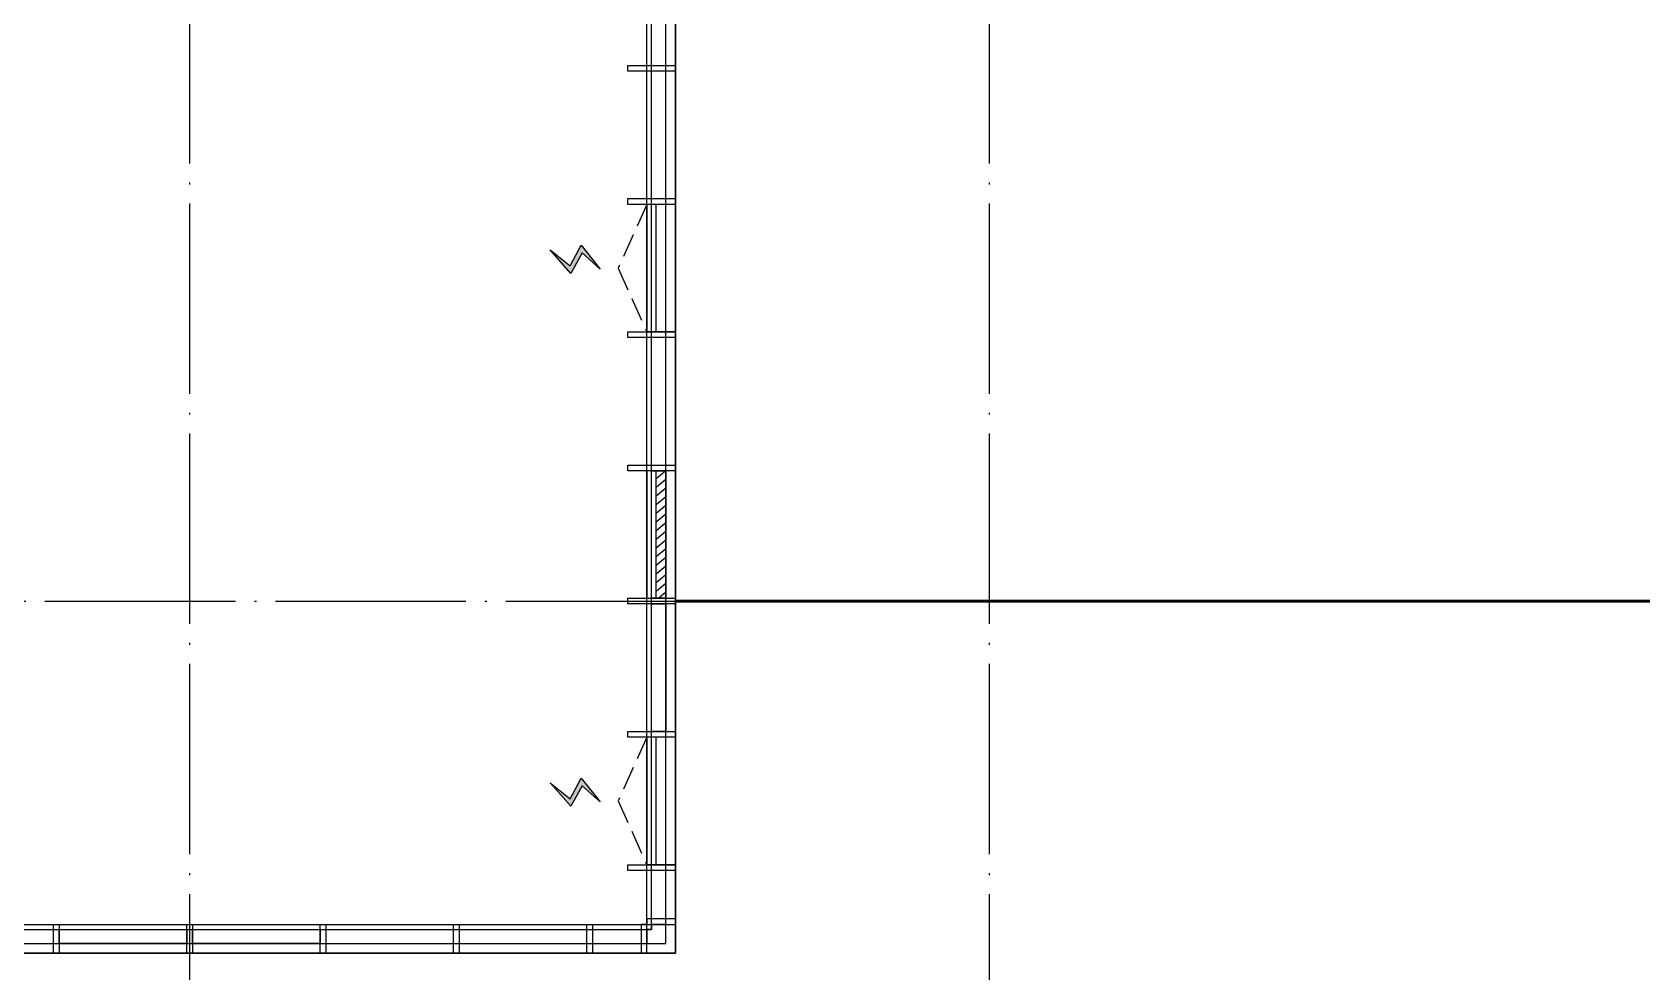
# Model space of a CAD drawing. Extents: x -186750 to 855523, y -12902 to 560425.
# Drawn here: x 609262 to 626166, y 199504 to 209379 of the extents above; entities that cross this region are included whole.
import ezdxf
from ezdxf.xclip import XClip

# ---------------------------------------------------------------- set-up
doc = ezdxf.new("R2010")
doc.units = 0
doc.header["$LTSCALE"] = 1000
doc.header["$MEASUREMENT"] = 0
doc.header["$XCLIPFRAME"] = 0
for name, pattern in [('10#楼幕墙$0$109-34 轴网$0$L1$0$$AUDIT_BAD_LTYPE1', [0]), ('10#楼幕墙$0$DASH', [0.35, 0.25, -0.1]), ('104-10 轴网$0$DOTE', [2.4200000000000004, 2, -0.2, 0.02, -0.2]), ('X-104 8#10#平面$0$109-34 轴网$0$L1$0$$AUDIT_BAD_LTYPE1', [0]), ('X-104 8#10#平面$0$DASH', [0.35, 0.25, -0.1])]:
    doc.linetypes.add(name, pattern=pattern)
doc.layers.add('10#楼幕墙$0$04-电动窗', color=1, linetype='Continuous', plot=False)
for name, color, linetype in [('10#楼幕墙$0$A-C_玻璃幕墙', 140, 'Continuous'), ('10#楼幕墙$1$A-TECH_结构', 21, 'Continuous'), ('104-10 轴网$0$A_AXIS-轴线', 252, '104-10 轴网$0$DOTE'), ('X-104 8#10#平面$0$A-SUR_看线', 252, 'Continuous'), ('X-104 8#10#平面$0$A-TECH_结构', 252, 'Continuous')]:
    doc.layers.add(name, color=color, linetype=linetype)

# ---------------------------------------------------------------- blocks, each defined once
blk = doc.blocks.new('104-10 轴网')
at = {"layer": '104-10 轴网$0$A_AXIS-轴线', "linetype": '104-10 轴网$0$DOTE'}
for p, q in [((16799.99999999992, -6500.000000000015), (16800.00000000021, 40100.00000000004)), ((25199.99999999992, -6500.000000000015), (25200.00000000021, 40100.00000000004)), ((-6500.000000000022, 25199.99999999999), (48500.00000000018, 25200.00000000004))]:
    blk.add_line(p, q, dxfattribs=at)
blk = doc.blocks.new('X-104 8#10#平面$0$rhyseuyi')
at = {"layer": 'X-104 8#10#平面$0$A-TECH_结构', "linetype": 'X-104 8#10#平面$0$109-34 轴网$0$L1$0$$AUDIT_BAD_LTYPE1'}
blk.add_lwpolyline([(14900, 195500.0000000001), (-500, 195500.0000000001), (-500, 173500.0000000001), (17300, 173500.0000000001), (17300, 174900.0000000001), (28500, 174900.0000000001), (28500, 181599.9999860434), (28499.99999040505, 181599.9999860434), (28499.99999371942, 186549.9999873328), (33250.00000331164, 186549.9999873333), (33249.99999999683, 183500.0000000006), (33249.99999999275, 183500.0000000027), (33249.99999999287, 183300.0000000027), (45300, 183300.0000000001), (45300, 201100.0000000001), (43900, 201100.0000000001), (43900, 212300.0000000001), (21900, 212300.0000000001), (21900, 199700.0000000001), (14900, 199700.0000000001)], close=True, dxfattribs=at)
blk = doc.blocks.new('10#楼幕墙$0$ii')
blk.add_lwpolyline([(-1339.999257087533, -5.379672802519053e-05), (0.0007429124671034515, -5.379672802519053e-05), (0.0007429124671034515, -150.000053796728), (-1339.999257087533, -150.000053796728)], close=True)
blk = doc.blocks.new('10#楼幕墙$0$$TCHSYS$WIN2D')
for p, q in [((-0.5, 0.5), (0.5, 0.5)), ((-0.5, 0.5), (-0.4999999999999999, -0.5)), ((0.5, 0.5), (0.4999999999999998, -0.5)), ((0.5, 0.1666666666666666), (-0.5, 0.1666666666666666)), ((0.5, -0.1666666666666667), (-0.5, -0.1666666666666667)), ((-0.4999999999999999, -0.5), (0.5, -0.5))]:
    blk.add_line(p, q)
blk = doc.blocks.new('10#楼幕墙$0$开启扇')
at = {"layer": '10#楼幕墙$0$04-电动窗'}
h = blk.add_hatch(color=1, dxfattribs=at)
h.dxf.hatch_style = 1
h.paths.add_polyline_path([(680.5562354524154, 539.9632903847669), (509.7987490945379, 728.6290481947071), (726.3024437201093, 845.9672921814199), (478.2154791858056, 1065.595502953947), (646.9190324007068, 855.8806169162563), (430.4153377751354, 738.5423729295435)])
at = {"linetype": '10#楼幕墙$0$DASH'}
blk.add_lwpolyline([(0, 49.99999999714782), (670, 349.9999999971478), (1340, 49.99999999714782)], dxfattribs=at)
at = {"layer": '10#楼幕墙$0$04-电动窗', "color": 1}
blk.add_lwpolyline([(680.5562354524154, 539.9632903847669), (509.7987490945379, 728.6290481947071), (726.3024437201093, 845.9672921814199), (478.2154791858056, 1065.595502953947), (646.9190324007068, 855.8806169162563), (430.4153377751354, 738.5423729295435), (680.5562354524154, 539.9632903847669)], close=True, dxfattribs=at)
at = {"xscale": -1340, "yscale": 300, "zscale": 1340, "rotation": 180}
blk.add_blockref('10#楼幕墙$0$$TCHSYS$WIN2D', (670, -100), dxfattribs=at)
blk = doc.blocks.new('10#楼幕墙$0$$WINLIB2D$00000039')
at = {"color": 0}
for points in [[(-0.4999999999983409, 0.5000000000445652), (-0.4999999999999964, -0.4999999999999716)], [(0.5000000000016591, 0.4999999999536158), (-0.4999999999983409, 0.5000000000445652)], [(0.4999999999983338, -0.5000000000463842), (0.4999999999999609, 0.4999999999999432)], [(-0.499999999999428, 0.1666666667124446), (0.500000000000572, 0.1666666666205998)], [(-0.3838834764901549, -0.166666666632409), (-0.4479860405916831, 0.1666666667079113)], [(-0.3158924398378069, -0.166666666637866), (-0.3799950039392748, 0.1666666667006353)], [(-0.2479014031851996, -0.166666666645142), (-0.3120039672867243, 0.1666666666951784)], [(-0.1799103665328481, -0.1666666666505989), (-0.2440129306343159, 0.1666666666887977)], [(-0.1119193298802692, -0.1666666666569512), (-0.1760218939817904, 0.1666666666824455)], [(-0.04392829322788927, -0.1666666666633319), (-0.1080308573293216, 0.1666666666760648)], [(0.02406274342471804, -0.1666666666696841), (-0.04003982067680312, 0.1666666666697125)], [(0.09205378007703402, -0.1666666666751411), (0.02795121597557682, 0.1666666666642556)], [(0.1600448167296129, -0.1666666666815217), (0.0959422526280953, 0.1666666666578749)], [(0.2280358533819644, -0.166666666687874), (0.163933289280525, 0.1666666666505989)], [(0.2960268900345753, -0.1666666666942547), (0.231924325933047, 0.1666666666460657)], [(0.3640179266869801, -0.1666666667006069), (0.2999153625854838, 0.166666666639685)], [(0.4320089633395341, -0.1666666667060639), (0.3679063992380058, 0.166666666632409)], [(0.4999999999916831, -0.1666666667115209), (0.4358974358904746, 0.1666666666260568)], [(-0.4518745131427302, -0.1666666666260284), (-0.5000000000072298, 0.08358586507802102)], [(-0.500000000000572, -0.1666666666214951), (0.499999999999428, -0.1666666667124446)], [(0.4999999999983338, -0.5000000000463842), (-0.5000000000016662, -0.4999999999554348)]]:
    blk.add_lwpolyline(points, dxfattribs=at)
blk = doc.blocks.new('10#楼幕墙$0$A$C13E80662')
for points in [[(150.0005130732898, 150.2641038001748), (150.0005130732898, 200.2641038001238), (0.0005130732897669077, 200.2641038001238), (0.0005130732897669077, 0.2641038001238485), (150.0005130732898, 0.2641038001238485)], [(150.0005130732898, 0.2641038001747802), (200.0005130733043, 0.2641038001747802), (200.0005130733043, 150.2641038001748), (150.0005130732898, 150.2641038001748)]]:
    blk.add_lwpolyline(points)
blk = doc.blocks.new('10#楼幕墙')
at = {"layer": '10#楼幕墙$0$A-C_玻璃幕墙'}
for points in [[(34400.00000000006, 183000), (34400.00000000006, 181600), (28800.00000000006, 181600), (28800.00000000006, 174600), (17600.00000000006, 174600), (17600.00000000006, 173200), (-799.9999999999418, 173200), (-799.9999999999418, 195800), (14600.00000000006, 195800), (14600.00000000006, 200000), (21600.00000000006, 200000), (21600.00000000006, 212600), (44200.00000000006, 212600), (44200.00000000006, 201400), (45600.00000000006, 201400), (45600.00000000006, 183000)], [(34350.00000000006, 183050), (34350.00000000006, 181650), (28750.00000000006, 181650), (28750.00000000006, 174650), (17550.00000000006, 174650), (17550.00000000006, 173250), (-749.9999999999418, 173250), (-749.9999999999418, 195750), (14650.00000000006, 195750), (14650.00000000006, 199950), (21650.00000000006, 199950), (21650.00000000006, 212550), (44150.00000000006, 212550), (44150.00000000006, 201350), (45550.00000000006, 201350), (45550.00000000006, 183050)], [(34200.00000000006, 183200), (34200.00000000006, 181800), (28600.00000000006, 181800), (28600.00000000006, 174800), (17400.00000000006, 174800), (17400.00000000006, 173400), (-599.9999999999418, 173400), (-599.9999999999418, 195600), (14800.00000000006, 195600), (14800.00000000006, 199800), (21800.00000000006, 199800), (21800.00000000006, 212400), (44000.00000000006, 212400), (44000.00000000006, 201200), (45400.00000000006, 201200), (45400.00000000006, 183200)], [(21900.00000000262, 209029.9999860433), (21900.00000000262, 208969.9999860433), (21400.00000000239, 208969.9999860433), (21400.00000000239, 209029.9999860433)], [(21900.00000000262, 207629.9999860433), (21900.00000000262, 207569.9999860433), (21400.00000000239, 207569.9999860433), (21400.00000000239, 207629.9999860433)], [(21900.00000000262, 206229.9999860433), (21900.00000000262, 206169.9999860433), (21400.00000000239, 206169.9999860433), (21400.00000000239, 206229.9999860433)], [(21900.00000000262, 204829.9999860433), (21900.00000000262, 204769.9999860433), (21400.00000000239, 204769.9999860425), (21400.00000000239, 204829.9999860425)], [(21900.00000000262, 203429.9999860433), (21900.00000000262, 203369.9999860433), (21400.00000000239, 203369.9999860425), (21400.00000000239, 203429.9999860425)], [(21900.00000000262, 202029.9999860433), (21900.00000000262, 201969.9999860433), (21400.00000000239, 201969.9999860424), (21400.00000000239, 202029.9999860424)], [(21900.00000000262, 200629.9999860433), (21900.00000000262, 200569.9999860433), (21400.00000000239, 200569.9999860424), (21400.00000000239, 200629.9999860424)], [(15430.00000000425, 199699.9999860397), (15370.00000000425, 199699.9999860397), (15370.00000000425, 199999.9999860406), (15430.00000000425, 199999.9999860406)], [(16830.00000000425, 199699.9999860395), (16770.00000000425, 199699.9999860395), (16770.00000000425, 199999.9999860404), (16830.00000000425, 199999.9999860404)], [(18230.00000000425, 199699.9999860395), (18170.00000000425, 199699.9999860395), (18170.00000000425, 199999.9999860404), (18230.00000000425, 199999.9999860404)], [(19630.00000000425, 199699.9999860397), (19570.00000000425, 199699.9999860397), (19570.00000000425, 199999.9999860406), (19630.00000000425, 199999.9999860406)], [(21030.00000000425, 199699.9999860397), (20970.00000000425, 199699.9999860397), (20970.00000000425, 199999.9999860406), (21030.00000000425, 199999.9999860406)], [(21600.00000000007, 200000), (21540.00000000004, 200000), (21540.00000000007, 199700), (21600.00000000007, 199700)], [(21600.00000000004, 200060.0000000001), (21600.00000000007, 200000), (21900.00000000007, 200000.0000000001), (21900.00000000007, 200060.0000000001)]]:
    blk.add_lwpolyline(points, close=True, dxfattribs=at)
at = {"layer": '10#楼幕墙$1$A-TECH_结构'}
blk.add_lwpolyline([(34100.00000000006, 183300), (34100.00000000006, 181900), (28500.00000000006, 181900), (28500.00000000006, 174900), (17300.00000000006, 174900), (17300.00000000006, 173500), (-499.9999999999418, 173500), (-499.9999999999418, 195500), (14900.00000000006, 195500), (14900.00000000006, 199700), (21900.00000000006, 199700), (21900.00000000006, 212300), (43900.00000000006, 212300), (43900.00000000006, 201100), (45300.00000000006, 201100), (45300.00000000006, 183300)], close=True, dxfattribs=at)
at = {"layer": '10#楼幕墙$0$A-C_玻璃幕墙', "linetype": '10#楼幕墙$0$109-34 轴网$0$L1$0$$AUDIT_BAD_LTYPE1', "xscale": -1, "rotation": 90}
for p in [(21650.00000000402, 207569.9999860424), (21649.99999979322, 201969.9999860424)]:
    blk.add_blockref('10#楼幕墙$0$开启扇', p, dxfattribs=at)
at = {"layer": '10#楼幕墙$0$A-C_玻璃幕墙', "rotation": 90}
for name, p in [('10#楼幕墙$0$ii', (21650.00000000425, 204769.9999860433)), ('10#楼幕墙$0$ii', (21650.00000000425, 203369.9999860433)), ('10#楼幕墙$0$A$C13E80662', (21800.26410380018, 199799.9994869267))]:
    blk.add_blockref(name, p, dxfattribs=at)
at = {"layer": '10#楼幕墙$0$A-C_玻璃幕墙'}
for p in [(16769.99925709056, 199950.00003984), (18169.99925709056, 199950.00003984)]:
    blk.add_blockref('10#楼幕墙$0$ii', p, dxfattribs=at)
at = {"layer": 'Defpoints', "color": 2, "linetype": '10#楼幕墙$0$109-34 轴网$0$L1$0$$AUDIT_BAD_LTYPE1', "xscale": 1340, "yscale": 300.0000000000001, "zscale": -1340, "rotation": 90}
blk.add_blockref('10#楼幕墙$0$$WINLIB2D$00000039', (21750.0002242928, 204099.9999860433), dxfattribs=at)
blk = doc.blocks.new('X-104 8#10#平面')
at = {"layer": 'X-104 8#10#平面$0$A-SUR_看线', "linetype": 'X-104 8#10#平面$0$DASH', "ltscale": 2, "const_width": 30}
blk.add_lwpolyline([(21900.00000000262, 203399.9999860433), (43900.00000000356, 203399.9999860434)], dxfattribs=at)
at = {"linetype": 'X-104 8#10#平面$0$109-34 轴网$0$L1$0$$AUDIT_BAD_LTYPE1'}
ref = blk.add_blockref('10#楼幕墙', (0, 0), dxfattribs=at)
XClip(ref).set_block_clipping_path([(-18549.99999999996, -12899.99999999999), (65550.00000000006, 343500.0000000001)])
ref = blk.add_blockref('104-10 轴网', (1.527951098978519e-10, 178200), dxfattribs=at)
XClip(ref).set_block_clipping_path([(-16049.999999999924, -11899.999999999913), (58049.99999999998, 45500)])
at = {"layer": 'X-104 8#10#平面$0$A-TECH_结构', "linetype": 'X-104 8#10#平面$0$109-34 轴网$0$L1$0$$AUDIT_BAD_LTYPE1'}
blk.add_blockref('X-104 8#10#平面$0$rhyseuyi', (5.820766091346741e-11, -1.164153218269348e-10), dxfattribs=at)

msp = doc.modelspace()

# ---------------------------------------------------------------- block references
msp.add_blockref('X-104 8#10#平面', (594116.4135819954, 2.701728651945793e-09))

doc.saveas('drawing.dxf')
